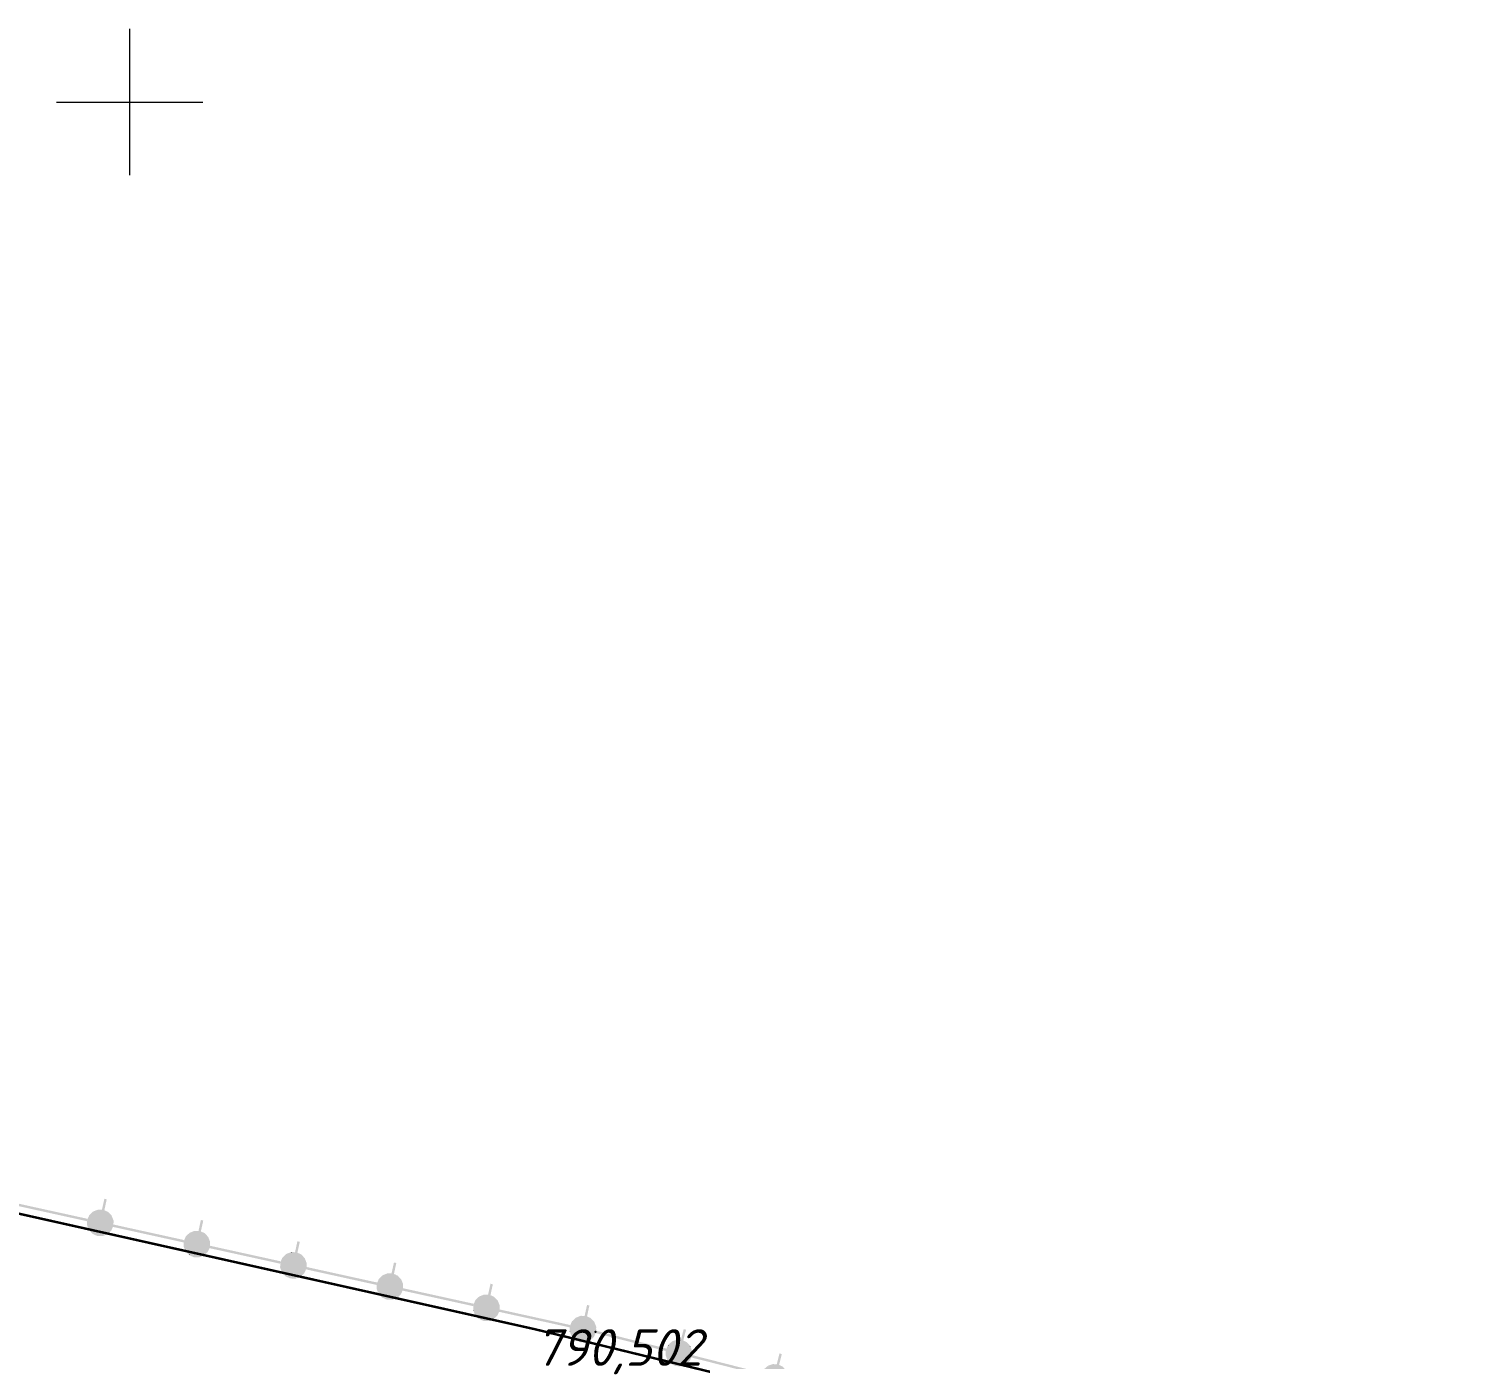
# Model space of a CAD drawing. Header units: metres. Extents: x 629572 to 645168, y 4785785 to 4790166.
# Drawn here: x 634795.9 to 634854.9, y 4788348.5 to 4788403 of the extents above; entities that cross this region are included whole.
import ezdxf

# ---------------------------------------------------------------- set-up
doc = ezdxf.new("R2010")
doc.units = ezdxf.units.M
doc.layers.get('0').update_dxf_attribs({"linetype": 'CONTINUOUS'})
for name, color, linetype in [('Газопровод подземный', 7, 'CONTINUOUS'), ('Нурсултан', 7, 'CONTINUOUS'), ('Ограды металлические (H более 1м) на металлических круглых столбах с шагом', 7, 'CONTINUOUS'), ('Сетка координатная', 7, 'CONTINUOUS')]:
    doc.layers.add(name, color=color, linetype=linetype)
doc.styles.add('ISOCPEUR', font='isocpeui.ttf')
doc.styles.get("Standard").update_dxf_attribs({"font": 'isocpeui.ttf'})
doc.linetypes.add('GAZ_NADZ', pattern='A,10,-2.2,["|",Standard,S=1.8,R=0,X=-1.5,Y=-1],0,["-",Standard,S=1.5,R=0,X=-1.5,Y=0.05],-0.05', length=12.25)

# ---------------------------------------------------------------- blocks, each defined once
blk = doc.blocks.new('Крест')
at = {"color": 0, "linetype": 'Continuous', "lineweight": 0, "flags": 128}
for points in [[(0, -1), (0, 1)], [(-1, 0), (1, 0)]]:
    blk.add_lwpolyline(points, dxfattribs=at)

msp = doc.modelspace()

# ---------------------------------------------------------------- hatches: boundary and pattern name
at = {"layer": 'Ограды металлические (H более 1м) на металлических круглых столбах с шагом'}
for points in [[(634795.354, 4788354.764), (634798.244, 4788354.128), (634798.265, 4788354.226), (634795.375, 4788354.861), (634795.378, 4788355.015), (634795.379, 4788355.025), (634795.375, 4788355.035), (634795.304, 4788355.216), (634795.293, 4788355.233), (634795.158, 4788355.374), (634795.122, 4788355.339), (634795.135, 4788355.351), (634795.158, 4788355.374), (634795.142, 4788355.385), (634795.122, 4788355.383), (634795.04, 4788355.378), (634795.142, 4788355.385), (634795.001, 4788355.447), (634795.1, 4788355.895), (634795.002, 4788355.916), (634794.904, 4788355.468), (634794.769, 4788355.471), (634794.75, 4788355.471), (634794.749, 4788355.421), (634794.749, 4788355.421), (634794.75, 4788355.471), (634794.74, 4788355.471), (634794.73, 4788355.468), (634794.611, 4788355.421), (634794.549, 4788355.397), (634794.539, 4788355.393), (634794.532, 4788355.386), (634794.499, 4788355.355), (634794.391, 4788355.251), (634794.384, 4788355.244), (634794.38, 4788355.235), (634794.387, 4788355.232), (634794.426, 4788355.215), (634794.38, 4788355.235), (634794.302, 4788355.056), (634794.298, 4788355.047), (634794.298, 4788355.037), (634794.338, 4788355.036), (634794.298, 4788355.037), (634794.342, 4788354.947), (634794.342, 4788354.947), (634794.325, 4788354.982), (634794.298, 4788355.037), (634794.294, 4788354.842), (634794.294, 4788354.832), (634794.297, 4788354.823), (634794.35, 4788354.777), (634794.297, 4788354.823), (634794.368, 4788354.641), (634794.379, 4788354.625), (634794.514, 4788354.484), (634794.55, 4788354.519), (634794.537, 4788354.507), (634794.514, 4788354.484), (634794.53, 4788354.473), (634794.55, 4788354.474), (634794.632, 4788354.479), (634794.53, 4788354.473), (634794.709, 4788354.395), (634794.718, 4788354.391), (634794.728, 4788354.391), (634794.729, 4788354.43), (634794.728, 4788354.391), (634794.903, 4788354.387), (634794.923, 4788354.387), (634794.933, 4788354.386), (634794.942, 4788354.39), (634795.061, 4788354.437), (634795.124, 4788354.461), (634795.133, 4788354.465), (634795.14, 4788354.472), (634795.173, 4788354.503), (634795.281, 4788354.607), (634795.288, 4788354.614), (634795.292, 4788354.623), (634795.285, 4788354.626), (634795.246, 4788354.643), (634795.292, 4788354.623)], [(634799.31, 4788353.894), (634802.2, 4788353.258), (634802.222, 4788353.356), (634799.332, 4788353.991), (634799.335, 4788354.145), (634799.335, 4788354.155), (634799.331, 4788354.164), (634799.26, 4788354.346), (634799.24, 4788354.338), (634799.245, 4788354.34), (634799.26, 4788354.346), (634799.257, 4788354.355), (634799.25, 4788354.363), (634799.115, 4788354.503), (634799.099, 4788354.514), (634799.078, 4788354.513), (634798.996, 4788354.508), (634799.099, 4788354.514), (634798.958, 4788354.576), (634799.056, 4788355.024), (634798.959, 4788355.046), (634798.86, 4788354.598), (634798.726, 4788354.6), (634798.706, 4788354.601), (634798.705, 4788354.551), (634798.705, 4788354.551), (634798.706, 4788354.601), (634798.696, 4788354.601), (634798.687, 4788354.597), (634798.567, 4788354.551), (634798.505, 4788354.526), (634798.523, 4788354.48), (634798.505, 4788354.526), (634798.496, 4788354.523), (634798.489, 4788354.516), (634798.456, 4788354.484), (634798.348, 4788354.381), (634798.341, 4788354.374), (634798.337, 4788354.365), (634798.344, 4788354.362), (634798.383, 4788354.345), (634798.337, 4788354.365), (634798.258, 4788354.186), (634798.254, 4788354.177), (634798.254, 4788354.167), (634798.294, 4788354.166), (634798.254, 4788354.167), (634798.25, 4788353.972), (634798.25, 4788353.962), (634798.254, 4788353.953), (634798.306, 4788353.906), (634798.254, 4788353.953), (634798.325, 4788353.771), (634798.335, 4788353.755), (634798.388, 4788353.736), (634798.421, 4788353.725), (634798.335, 4788353.755), (634798.47, 4788353.614), (634798.506, 4788353.649), (634798.494, 4788353.636), (634798.47, 4788353.614), (634798.477, 4788353.607), (634798.486, 4788353.603), (634798.507, 4788353.604), (634798.589, 4788353.609), (634798.486, 4788353.603), (634798.665, 4788353.524), (634798.674, 4788353.52), (634798.684, 4788353.52), (634798.685, 4788353.56), (634798.684, 4788353.52), (634798.859, 4788353.517), (634798.879, 4788353.516), (634798.889, 4788353.516), (634798.898, 4788353.52), (634799.018, 4788353.566), (634799.08, 4788353.591), (634799.089, 4788353.594), (634799.097, 4788353.601), (634799.129, 4788353.633), (634799.237, 4788353.736), (634799.244, 4788353.743), (634799.248, 4788353.752), (634799.241, 4788353.755), (634799.203, 4788353.772), (634799.248, 4788353.752)], [(634803.267, 4788353.023), (634806.157, 4788352.388), (634806.178, 4788352.485), (634803.288, 4788353.121), (634803.291, 4788353.275), (634803.291, 4788353.285), (634803.288, 4788353.294), (634803.217, 4788353.476), (634803.199, 4788353.469), (634803.201, 4788353.47), (634803.217, 4788353.476), (634803.206, 4788353.492), (634803.071, 4788353.633), (634803.055, 4788353.644), (634803.035, 4788353.643), (634803.012, 4788353.642), (634803.055, 4788353.644), (634802.914, 4788353.706), (634803.013, 4788354.154), (634802.915, 4788354.176), (634802.816, 4788353.727), (634802.682, 4788353.73), (634802.662, 4788353.731), (634802.661, 4788353.681), (634802.661, 4788353.681), (634802.662, 4788353.731), (634802.652, 4788353.731), (634802.643, 4788353.727), (634802.524, 4788353.68), (634802.461, 4788353.656), (634802.452, 4788353.653), (634802.445, 4788353.646), (634802.412, 4788353.614), (634802.304, 4788353.51), (634802.297, 4788353.504), (634802.293, 4788353.494), (634802.3, 4788353.491), (634802.339, 4788353.474), (634802.293, 4788353.494), (634802.215, 4788353.316), (634802.211, 4788353.307), (634802.211, 4788353.297), (634802.251, 4788353.296), (634802.211, 4788353.297), (634802.207, 4788353.102), (634802.207, 4788353.092), (634802.21, 4788353.082), (634802.262, 4788353.036), (634802.21, 4788353.082), (634802.281, 4788352.901), (634802.292, 4788352.884), (634802.345, 4788352.866), (634802.377, 4788352.855), (634802.292, 4788352.884), (634802.427, 4788352.744), (634802.463, 4788352.778), (634802.443, 4788352.732), (634802.463, 4788352.734), (634802.545, 4788352.739), (634802.443, 4788352.732), (634802.621, 4788352.654), (634802.631, 4788352.65), (634802.641, 4788352.65), (634802.816, 4788352.646), (634802.836, 4788352.646), (634802.846, 4788352.646), (634802.855, 4788352.649), (634802.974, 4788352.696), (634803.037, 4788352.72), (634803.046, 4788352.724), (634803.053, 4788352.731), (634803.086, 4788352.762), (634803.194, 4788352.866), (634803.205, 4788352.882)], [(634807.223, 4788352.153), (634810.113, 4788351.517), (634810.134, 4788351.615), (634807.245, 4788352.251), (634807.248, 4788352.405), (634807.248, 4788352.415), (634807.244, 4788352.424), (634807.173, 4788352.606), (634807.155, 4788352.599), (634807.158, 4788352.6), (634807.173, 4788352.606), (634807.163, 4788352.622), (634807.028, 4788352.763), (634807.012, 4788352.774), (634806.991, 4788352.773), (634806.968, 4788352.771), (634807.012, 4788352.774), (634806.87, 4788352.836), (634806.969, 4788353.284), (634806.871, 4788353.305), (634806.773, 4788352.857), (634806.639, 4788352.86), (634806.619, 4788352.86), (634806.618, 4788352.81), (634806.6, 4788352.857), (634806.48, 4788352.81), (634806.418, 4788352.786), (634806.436, 4788352.739), (634806.418, 4788352.786), (634806.409, 4788352.782), (634806.401, 4788352.775), (634806.369, 4788352.744), (634806.261, 4788352.64), (634806.254, 4788352.633), (634806.25, 4788352.624), (634806.256, 4788352.621), (634806.295, 4788352.604), (634806.25, 4788352.624), (634806.171, 4788352.446), (634806.167, 4788352.436), (634806.167, 4788352.426), (634806.207, 4788352.426), (634806.167, 4788352.426), (634806.163, 4788352.231), (634806.163, 4788352.221), (634806.167, 4788352.212), (634806.213, 4788352.23), (634806.167, 4788352.212), (634806.219, 4788352.166), (634806.167, 4788352.212), (634806.238, 4788352.031), (634806.248, 4788352.014), (634806.301, 4788351.996), (634806.333, 4788351.985), (634806.248, 4788352.014), (634806.383, 4788351.873), (634806.411, 4788351.9), (634806.407, 4788351.896), (634806.383, 4788351.873), (634806.39, 4788351.866), (634806.399, 4788351.862), (634806.419, 4788351.908), (634806.419, 4788351.908), (634806.399, 4788351.862), (634806.578, 4788351.784), (634806.587, 4788351.78), (634806.597, 4788351.78), (634806.772, 4788351.776), (634806.792, 4788351.776), (634806.802, 4788351.776), (634806.811, 4788351.779), (634806.931, 4788351.826), (634806.993, 4788351.85), (634807.002, 4788351.854), (634807.009, 4788351.861), (634807.042, 4788351.892), (634807.15, 4788351.996), (634807.157, 4788352.003), (634807.161, 4788352.012)], [(634802.443, 4788352.732), (634802.463, 4788352.778), (634802.45, 4788352.766), (634802.427, 4788352.744), (634802.434, 4788352.736)], [(634806.619, 4788352.86), (634806.609, 4788352.861), (634806.6, 4788352.857), (634806.611, 4788352.827), (634806.618, 4788352.81)], [(634811.179, 4788351.283), (634814.069, 4788350.647), (634814.091, 4788350.745), (634811.201, 4788351.38), (634811.204, 4788351.534), (634811.204, 4788351.544), (634811.201, 4788351.554), (634811.154, 4788351.535), (634811.154, 4788351.535), (634811.154, 4788351.535), (634811.201, 4788351.554), (634811.13, 4788351.735), (634811.112, 4788351.729), (634811.114, 4788351.729), (634811.13, 4788351.735), (634811.126, 4788351.745), (634811.119, 4788351.752), (634811.083, 4788351.717), (634811.083, 4788351.717), (634811.119, 4788351.752), (634810.984, 4788351.892), (634810.968, 4788351.904), (634810.948, 4788351.902), (634810.924, 4788351.901), (634810.968, 4788351.904), (634810.827, 4788351.965), (634810.925, 4788352.414), (634810.828, 4788352.435), (634810.729, 4788351.987), (634810.595, 4788351.99), (634810.575, 4788351.99), (634810.565, 4788351.99), (634810.556, 4788351.987), (634810.568, 4788351.956), (634810.574, 4788351.94), (634810.556, 4788351.987), (634810.436, 4788351.94), (634810.374, 4788351.916), (634810.392, 4788351.869), (634810.374, 4788351.916), (634810.365, 4788351.912), (634810.358, 4788351.905), (634810.325, 4788351.874), (634810.217, 4788351.77), (634810.21, 4788351.763), (634810.206, 4788351.754), (634810.213, 4788351.751), (634810.252, 4788351.734), (634810.206, 4788351.754), (634810.128, 4788351.575), (634810.124, 4788351.566), (634810.123, 4788351.556), (634810.163, 4788351.555), (634810.123, 4788351.556), (634810.12, 4788351.361), (634810.119, 4788351.351), (634810.123, 4788351.342), (634810.17, 4788351.36), (634810.17, 4788351.36), (634810.123, 4788351.342), (634810.175, 4788351.296), (634810.123, 4788351.342), (634810.194, 4788351.16), (634810.204, 4788351.144), (634810.257, 4788351.126), (634810.29, 4788351.114), (634810.204, 4788351.144), (634810.34, 4788351.003), (634810.367, 4788351.029), (634810.363, 4788351.026), (634810.34, 4788351.003), (634810.346, 4788350.996), (634810.356, 4788350.992), (634810.376, 4788351.038), (634810.356, 4788350.992), (634810.534, 4788350.914), (634810.543, 4788350.91), (634810.553, 4788350.909), (634810.729, 4788350.906), (634810.748, 4788350.906), (634810.758, 4788350.905), (634810.768, 4788350.909), (634810.887, 4788350.956), (634810.949, 4788350.98), (634810.966, 4788350.99), (634810.954, 4788351.002), (634810.931, 4788351.027), (634810.966, 4788350.99), (634810.999, 4788351.022), (634811.106, 4788351.126), (634811.072, 4788351.162), (634811.106, 4788351.126), (634811.114, 4788351.133), (634811.118, 4788351.142)], [(634815.136, 4788350.412), (634818.026, 4788349.777), (634818.047, 4788349.874), (634815.157, 4788350.51), (634815.16, 4788350.664), (634815.161, 4788350.674), (634815.157, 4788350.683), (634815.11, 4788350.665), (634815.111, 4788350.665), (634815.11, 4788350.665), (634815.157, 4788350.683), (634815.105, 4788350.73), (634815.157, 4788350.683), (634815.086, 4788350.865), (634815.069, 4788350.858), (634815.071, 4788350.859), (634815.086, 4788350.865), (634815.082, 4788350.874), (634815.075, 4788350.882), (634815.039, 4788350.847), (634815.039, 4788350.847), (634815.075, 4788350.882), (634814.94, 4788351.022), (634814.924, 4788351.033), (634814.904, 4788351.032), (634814.822, 4788351.027), (634814.924, 4788351.033), (634814.783, 4788351.095), (634814.882, 4788351.543), (634814.784, 4788351.565), (634814.686, 4788351.117), (634814.551, 4788351.119), (634814.532, 4788351.12), (634814.522, 4788351.12), (634814.512, 4788351.116), (634814.524, 4788351.086), (634814.531, 4788351.07), (634814.512, 4788351.116), (634814.393, 4788351.07), (634814.331, 4788351.045), (634814.349, 4788350.999), (634814.331, 4788351.045), (634814.321, 4788351.042), (634814.314, 4788351.035), (634814.281, 4788351.003), (634814.173, 4788350.9), (634814.166, 4788350.893), (634814.162, 4788350.884), (634814.169, 4788350.881), (634814.208, 4788350.864), (634814.162, 4788350.884), (634814.084, 4788350.705), (634814.12, 4788350.689), (634814.121, 4788350.689), (634814.084, 4788350.705), (634814.08, 4788350.696), (634814.08, 4788350.686), (634814.12, 4788350.685), (634814.08, 4788350.686), (634814.076, 4788350.491), (634814.126, 4788350.49), (634814.079, 4788350.472), (634814.132, 4788350.425), (634814.079, 4788350.472), (634814.15, 4788350.29), (634814.197, 4788350.308), (634814.166, 4788350.296), (634814.15, 4788350.29), (634814.161, 4788350.274), (634814.214, 4788350.255), (634814.246, 4788350.244), (634814.161, 4788350.274), (634814.296, 4788350.133), (634814.322, 4788350.158), (634814.319, 4788350.155), (634814.296, 4788350.133), (634814.303, 4788350.126), (634814.312, 4788350.122), (634814.332, 4788350.167), (634814.312, 4788350.122), (634814.491, 4788350.043), (634814.5, 4788350.039), (634814.51, 4788350.039), (634814.685, 4788350.036), (634814.705, 4788350.035), (634814.715, 4788350.035), (634814.724, 4788350.039), (634814.843, 4788350.085), (634814.906, 4788350.11), (634814.888, 4788350.156), (634814.906, 4788350.11), (634814.922, 4788350.12), (634814.911, 4788350.132), (634814.9, 4788350.143), (634814.922, 4788350.12), (634814.955, 4788350.152), (634815.063, 4788350.255), (634815.07, 4788350.262), (634815.074, 4788350.271)], [(634821.983, 4788348.909), (634819.115, 4788349.639), (634819.12, 4788349.733), (634819.097, 4788349.643), (634819.09, 4788349.616), (634819.086, 4788349.599), (634819.085, 4788349.595), (634819.096, 4788349.644), (634819.116, 4788349.734), (634819.117, 4788349.794), (634819.117, 4788349.804), (634819.113, 4788349.813), (634819.067, 4788349.795), (634819.067, 4788349.795), (634819.067, 4788349.795), (634819.113, 4788349.813), (634819.061, 4788349.859), (634819.113, 4788349.813), (634819.042, 4788349.995), (634819.025, 4788349.988), (634819.027, 4788349.989), (634819.042, 4788349.995), (634819.039, 4788350.004), (634819.032, 4788350.011), (634818.996, 4788349.977), (634818.996, 4788349.977), (634819.032, 4788350.011), (634818.979, 4788350.029), (634818.947, 4788350.041), (634819.032, 4788350.011), (634818.897, 4788350.152), (634818.881, 4788350.163), (634818.86, 4788350.162), (634818.778, 4788350.157), (634818.881, 4788350.163), (634818.74, 4788350.225), (634818.838, 4788350.673), (634818.741, 4788350.695), (634818.642, 4788350.246), (634818.508, 4788350.249), (634818.488, 4788350.25), (634818.469, 4788350.246), (634818.481, 4788350.216), (634818.487, 4788350.2), (634818.469, 4788350.246), (634818.349, 4788350.199), (634818.287, 4788350.175), (634818.305, 4788350.129), (634818.287, 4788350.175), (634818.278, 4788350.171), (634818.271, 4788350.165), (634818.238, 4788350.133), (634818.13, 4788350.029), (634818.123, 4788350.023), (634818.119, 4788350.013), (634818.126, 4788350.01), (634818.165, 4788349.993), (634818.119, 4788350.013), (634818.04, 4788349.835), (634818.076, 4788349.819), (634818.077, 4788349.819), (634818.077, 4788349.819), (634818.04, 4788349.835), (634818.036, 4788349.826), (634818.036, 4788349.816), (634818.032, 4788349.621), (634818.082, 4788349.62), (634818.036, 4788349.601), (634818.088, 4788349.555), (634818.036, 4788349.601), (634818.107, 4788349.42), (634818.153, 4788349.438), (634818.122, 4788349.426), (634818.107, 4788349.42), (634818.11, 4788349.41), (634818.117, 4788349.403), (634818.17, 4788349.385), (634818.203, 4788349.374), (634818.117, 4788349.403), (634818.252, 4788349.263), (634818.268, 4788349.251), (634818.288, 4788349.297), (634818.268, 4788349.251), (634818.289, 4788349.253), (634818.371, 4788349.258), (634818.371, 4788349.258), (634818.268, 4788349.251), (634818.447, 4788349.173), (634818.456, 4788349.169), (634818.466, 4788349.169), (634818.641, 4788349.165), (634818.661, 4788349.165), (634818.662, 4788349.215), (634818.68, 4788349.168), (634818.8, 4788349.215), (634818.862, 4788349.239), (634818.844, 4788349.286), (634818.844, 4788349.286), (634818.862, 4788349.239), (634818.879, 4788349.25), (634818.867, 4788349.262), (634818.846, 4788349.284), (634818.879, 4788349.25), (634818.911, 4788349.281), (634819.019, 4788349.385), (634819.026, 4788349.392), (634819.03, 4788349.401), (634819.054, 4788349.456), (634819.059, 4788349.475), (634819.09, 4788349.542), (634821.958, 4788348.812)], [(634814.084, 4788350.491), (634814.076, 4788350.491), (634814.079, 4788350.472), (634814.126, 4788350.49)], [(634818.036, 4788349.601), (634818.082, 4788349.62), (634818.04, 4788349.62), (634818.032, 4788349.621)], [(634823.016, 4788348.543), (634825.884, 4788347.813), (634825.908, 4788347.91), (634823.041, 4788348.64), (634823.049, 4788348.793), (634822.999, 4788348.796), (634822.999, 4788348.796), (634823.042, 4788348.794), (634823.049, 4788348.793), (634823.046, 4788348.813), (634822.981, 4788348.997), (634822.934, 4788348.98), (634822.971, 4788349.013), (634822.919, 4788349.033), (634822.887, 4788349.046), (634822.971, 4788349.013), (634822.841, 4788349.159), (634822.834, 4788349.166), (634822.825, 4788349.17), (634822.804, 4788349.125), (634822.804, 4788349.125), (634822.825, 4788349.17), (634822.805, 4788349.17), (634822.723, 4788349.167), (634822.825, 4788349.17), (634822.686, 4788349.237), (634822.799, 4788349.681), (634822.703, 4788349.706), (634822.589, 4788349.261), (634822.455, 4788349.268), (634822.435, 4788349.269), (634822.426, 4788349.27), (634822.416, 4788349.267), (634822.295, 4788349.224), (634822.232, 4788349.202), (634822.249, 4788349.154), (634822.249, 4788349.154), (634822.232, 4788349.202), (634822.223, 4788349.198), (634822.215, 4788349.192), (634822.227, 4788349.179), (634822.233, 4788349.173), (634822.215, 4788349.192), (634822.182, 4788349.161), (634822.07, 4788349.061), (634822.104, 4788349.024), (634822.059, 4788349.046), (634821.975, 4788348.87), (634822.01, 4788348.853), (634822.011, 4788348.852), (634821.975, 4788348.87), (634821.97, 4788348.861), (634821.97, 4788348.851), (634822.01, 4788348.848), (634821.97, 4788348.851), (634821.96, 4788348.656), (634821.962, 4788348.636), (634822.009, 4788348.653), (634822.009, 4788348.653), (634821.962, 4788348.636), (634822.027, 4788348.453), (634822.037, 4788348.436), (634822.074, 4788348.469), (634822.037, 4788348.436), (634822.168, 4788348.291), (634822.183, 4788348.279), (634822.359, 4788348.195), (634822.368, 4788348.191), (634822.378, 4788348.19), (634822.553, 4788348.181), (634822.573, 4788348.18), (634822.576, 4788348.23), (634822.592, 4788348.183), (634822.713, 4788348.225), (634822.776, 4788348.248), (634822.786, 4788348.251), (634822.793, 4788348.258), (634822.827, 4788348.288), (634822.938, 4788348.388), (634822.95, 4788348.404), (634822.943, 4788348.407), (634822.905, 4788348.425), (634822.95, 4788348.404)], [(634818.68, 4788349.168), (634818.669, 4788349.199), (634818.662, 4788349.215), (634818.661, 4788349.165), (634818.671, 4788349.165)], [(634822.066, 4788349.042), (634822.104, 4788349.024), (634822.07, 4788349.061), (634822.059, 4788349.046)], [(634822.966, 4788348.991), (634822.981, 4788348.997), (634822.971, 4788349.013), (634822.934, 4788348.98)], [(634826.942, 4788347.543), (634829.81, 4788346.813), (634829.834, 4788346.91), (634826.967, 4788347.64), (634826.975, 4788347.794), (634826.972, 4788347.813), (634826.925, 4788347.797), (634826.925, 4788347.797), (634826.972, 4788347.813), (634826.921, 4788347.861), (634826.921, 4788347.861), (634826.972, 4788347.813), (634826.907, 4788347.997), (634826.897, 4788348.014), (634826.767, 4788348.159), (634826.76, 4788348.167), (634826.751, 4788348.171), (634826.731, 4788348.17), (634826.649, 4788348.168), (634826.751, 4788348.171), (634826.612, 4788348.237), (634826.725, 4788348.682), (634826.628, 4788348.707), (634826.515, 4788348.262), (634826.381, 4788348.269), (634826.361, 4788348.27), (634826.342, 4788348.267), (634826.353, 4788348.237), (634826.359, 4788348.22), (634826.342, 4788348.267), (634826.221, 4788348.225), (634826.158, 4788348.202), (634826.175, 4788348.155), (634826.141, 4788348.192), (634826.107, 4788348.162), (634825.996, 4788348.062), (634825.985, 4788348.046), (634825.991, 4788348.043), (634826.03, 4788348.025), (634826.03, 4788348.025), (634825.985, 4788348.046), (634825.9, 4788347.87), (634825.935, 4788347.853), (634825.937, 4788347.853), (634825.9, 4788347.87), (634825.896, 4788347.861), (634825.896, 4788347.851), (634825.937, 4788347.76), (634825.921, 4788347.795), (634825.896, 4788347.851), (634825.885, 4788347.656), (634825.888, 4788347.637), (634825.953, 4788347.453), (634826, 4788347.47), (634825.963, 4788347.436), (634826.015, 4788347.416), (634826.047, 4788347.404), (634826.047, 4788347.404), (634825.963, 4788347.436), (634826.094, 4788347.291), (634826.1, 4788347.284), (634826.109, 4788347.28), (634826.131, 4788347.325), (634826.131, 4788347.325), (634826.109, 4788347.28), (634826.129, 4788347.28), (634826.212, 4788347.283), (634826.109, 4788347.28), (634826.285, 4788347.196), (634826.302, 4788347.232), (634826.285, 4788347.196), (634826.294, 4788347.191), (634826.304, 4788347.191), (634826.306, 4788347.231), (634826.304, 4788347.191), (634826.479, 4788347.182), (634826.499, 4788347.18), (634826.509, 4788347.18), (634826.518, 4788347.183), (634826.639, 4788347.226), (634826.702, 4788347.248), (634826.686, 4788347.295), (634826.686, 4788347.295), (634826.702, 4788347.248), (634826.712, 4788347.252), (634826.719, 4788347.258), (634826.708, 4788347.271), (634826.699, 4788347.28), (634826.719, 4788347.258), (634826.753, 4788347.289), (634826.864, 4788347.389), (634826.876, 4788347.404), (634826.869, 4788347.408), (634826.831, 4788347.426), (634826.831, 4788347.426), (634826.876, 4788347.404)]]:
    msp.add_hatch(color=7, dxfattribs=at).paths.add_polyline_path(points)

# ---------------------------------------------------------------- linework, layer by layer
at = {"layer": 'Газопровод подземный', "color": 50, "linetype": 'GAZ_NADZ', "lineweight": 13, "const_width": 0.1, "flags": 128}
msp.add_lwpolyline([(634854.846, 4788244.935), (634835.687, 4788345.061), (634816.606, 4788349.7), (634719.258, 4788371.499), (634636.484, 4788389.171)], dxfattribs=at)
at = {"layer": 'Нурсултан', "color": 7}
for p in [(634816.606, 4788349.7, 3.825), (634819.085, 4788349.595, 3.59)]:
    msp.add_point(p, dxfattribs=at)

# ---------------------------------------------------------------- block references
at = {"layer": 'Сетка координатная', "color": 136, "linetype": 'Continuous', "true_color": 0x008080, "xscale": 3, "yscale": 3}
msp.add_blockref('Крест', (634800, 4788400), dxfattribs=at)

# ---------------------------------------------------------------- texts
at = {"layer": 'Нурсултан', "color": 251, "insert": (634816.606, 4788349.7, 3.825), "char_height": 1.5, "attachment_point": 1, "style": 'ISOCPEUR'}
msp.add_mtext('790,502', dxfattribs=at)

doc.saveas('drawing.dxf')
